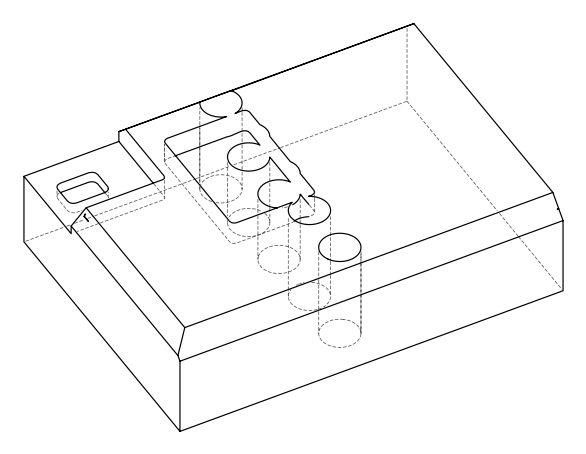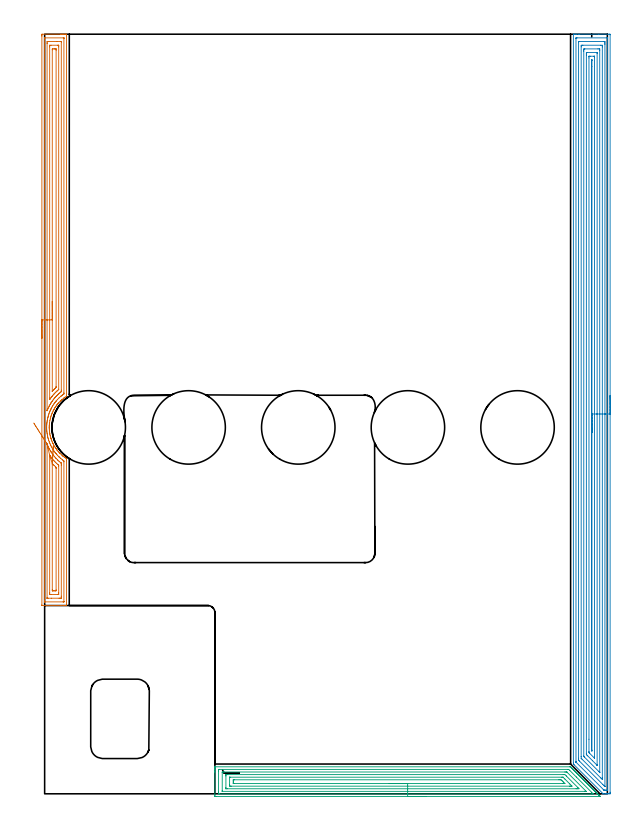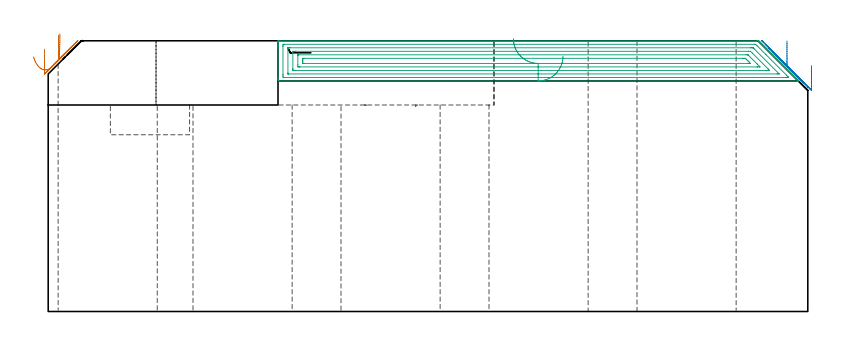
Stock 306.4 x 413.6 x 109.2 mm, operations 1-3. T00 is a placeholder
(PLAN: 11 operations, 4 tool changes, 200.9 min)
(1 AREA_MILL | FG_CHAMFER_SURFACE | UGT0205_001 | 12.37 min | 28550 mm3)
(2 AREA_MILL_1 | FG_CHAMFER_SURFACE_1 | UGT0205_001 | 26.24 min | 82707 mm3)
(3 AREA_MILL_2 | FG_CHAMFER_SURFACE_2 | UGT0205_001 | 10.01 min | 27093 mm3)
(4 MILL_CORNER_NOTCH_RECTANGULAR | CORNER_NOTCH_RECTANGULAR | NXT0201_008 | Follow Part, ap 1.5, ae 75% | 93.04 min | 244426 mm3)
(5 MILL_RECTANGULAR_POCKET | POCKET_RECTANGULAR_STRAIGHT | UGT0201_108 | Follow Part, ap 3.175, ae 75% | 1.45 min | 16115 mm3)
(6 MILL_RECTANGULAR_POCKET_1 | POCKET_RECTANGULAR_STRAIGHT_1 | NXT0201_009 | Follow Part, ap 2, ae 75% | 55.5 min | 321117 mm3)
(7 INDEXABLE_INSERT_DRILL_THROUGH_HOLE_FROM_SOLID | STEP1HOLE | NXT0302_035 | 0.46 min | 136206 mm3)
(8 INDEXABLE_INSERT_DRILL_THROUGH_HOLE_FROM_SOLID_1 | STEP1HOLE_1 | NXT0302_035 | 0.46 min | 105462 mm3)
(9 INDEXABLE_INSERT_DRILL_THROUGH_HOLE_FROM_SOLID_2 | STEP1HOLE_2 | NXT0302_035 | 0.46 min | 105479 mm3)
(10 INDEXABLE_INSERT_DRILL_THROUGH_HOLE_FROM_SOLID_3 | STEP1HOLE_3 | NXT0302_035 | 0.46 min | 136546 mm3)
(11 INDEXABLE_INSERT_DRILL_THROUGH_HOLE_FROM_SOLID_4 | STEP1HOLE_4 | NXT0302_035 | 0.46 min | 137135 mm3)
(TOOL UGT0205_001 | Chamfer Mill 20 x 3 x 45 deg. | D20 FL50 Z2)
(TOOL NXT0201_008 | ENDMILL 6mm [2P460-0600-NA 1630] | D6 FL26 Z6)
(TOOL UGT0201_108 | End Mill 12.7 mm | D12.7 FL12 Z2)
(TOOL NXT0201_009 | ENDMILL 8mm [2P460-0800-NA 1630] | D8 FL26 Z6)
(TOOL NXT0302_035 | Index. Insert Drill 40mm [880-D4000L40-05] | D40 PA176 FL200 Z2)
(OP 1 AREA_MILL)
G17 G21 G94 G90
T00 M6
G54
G17 G0 G90 X-1.5 Y248.05 S1061 M3
G43 Z119.2 H0
Z105.8
G94 G1 Y248.088 Z104.928 F250.
Y248.202 Z104.064
Y248.391 Z103.212
Y248.653 Z102.38
Y248.987 Z101.574
Y249.39 Z100.8
Y249.858 Z100.064
Y250.39 Z99.372
Y250.979 Z98.729
Y251.622 Z98.14
Y252.314 Z97.609
Y253.05 Z97.14
Y253.824 Z96.737
Y254.63 Z96.403
Y255.462 Z96.141
Y256.314 Z95.952
Y257.178 Z95.838
Y258.05 Z95.8
Y412.602
X-1.499 Y412.987 Z95.801
X-1.495 Y413.49 Z95.803
X-1.492 Y413.591 Z95.806
X-0.996 Y413.6 Z96.301
X8.741 Z106.035
X9.295 Z106.592
X9.626 Z106.922
X10.181 Z107.477
X10.511 Z107.806
X11.172 Z108.472
X11.524 Z108.824
X11.878 Y413.593 Z109.169
X11.897 Y413.59 Z109.188
X11.9 Y413.433 Z109.2
Y216.523
X11.902 Y216.472 Z109.197
X11.878 Y216.445 Z109.176
X11.102 Y215.927 Z108.402
X10.716 Y215.657 Z108.015
X10.682 Y215.632 Z107.982
X10.511 Y215.5 Z107.807
X10.222 Y215.281 Z107.521
X9.583 Y214.765 Z106.882
X9.341 Y214.556 Z106.641
X9.309 Y214.526 Z106.609
X8.893 Y214.144 Z106.192
X8.741 Y214.003 Z106.037
X8.598 Y213.873 Z105.895
X8.463 Y213.739 Z105.759
X7.732 Y212.98 Z105.028
X7.561 Y212.79 Z104.86
X7.265 Y212.442 Z104.563
X7.077 Y212.222 Z104.377
X6.963 Y212.088 Z104.263
X6.82 Y211.908 Z104.12
X6.7 Y211.758 Z103.999
X6.619 Y211.649 Z103.919
X6.482 Y211.465 Z103.781
X6.38 Y211.326 Z103.676
X6.284 Y211.195 Z103.579
X6.085 Y210.911 Z103.384
X5.822 Y210.529 Z103.117
X5.673 Y210.303 Z102.972
X5.656 Y210.274 Z102.955
X5.136 Y209.41 Z102.432
X5.12 Y209.381 Z102.415
X4.94 Y209.067 Z102.238
X4.75 Y208.7 Z102.049
X4.657 Y208.518 Z101.954
X4.643 Y208.488 Z101.94
X4.315 Y207.8 Z101.614
X4.233 Y207.625 Z101.529
X4.22 Y207.595 Z101.515
X4.136 Y207.405 Z101.433
X4.059 Y207.233 Z101.358
X3.862 Y206.733 Z101.16
X3.693 Y206.256 Z100.988
X3.543 Y205.84 Z100.842
X3.394 Y205.363 Z100.69
X3.254 Y204.916 Z100.551
X3.179 Y204.656 Z100.478
X3.135 Y204.473 Z100.434
X3.036 Y204.055 Z100.332
X2.848 Y203.163 Z100.148
X2.704 Y202.27 Z100.002
X2.597 Y201.378 Z99.894
X2.544 Y200.656 Z99.84
X2.533 Y200.486 Z99.826
X2.532 Y200.451 Z99.824
X2.514 Y200.039 Z99.806
X2.51 Y199.771 Z99.8
X2.506 Y199.593 Z99.798
X2.509 Y199.318 Z99.8
X2.511 Y199.147 Z99.802
X2.526 Y198.7 Z99.816
X2.569 Y198.017 Z99.865
X2.584 Y197.808 Z99.877
X2.679 Y196.916 Z99.973
X2.817 Y196.023 Z100.113
X2.825 Y195.986 Z100.12
X2.84 Y195.902 Z100.138
X2.989 Y195.131 Z100.287
X3.081 Y194.737 Z100.378
X3.18 Y194.344 Z100.477
X3.209 Y194.238 Z100.507
X3.221 Y194.2 Z100.519
X3.305 Y193.928 Z100.6
X3.358 Y193.753 Z100.652
X3.415 Y193.561 Z100.714
X3.43 Y193.511 Z100.729
X3.481 Y193.346 Z100.778
X3.651 Y192.851 Z100.95
X3.79 Y192.453 Z101.086
X3.92 Y192.108 Z101.218
X4.147 Y191.561 Z101.446
X4.375 Y191.074 Z101.67
X4.512 Y190.776 Z101.811
X4.562 Y190.668 Z101.861
X4.748 Y190.298 Z102.046
X4.81 Y190.181 Z102.106
X4.94 Y189.931 Z102.239
X5.026 Y189.776 Z102.326
X5.558 Y188.883 Z102.856
X5.82 Y188.472 Z103.119
X5.842 Y188.439 Z103.142
X6.085 Y188.086 Z103.381
X6.149 Y187.991 Z103.447
X6.179 Y187.949 Z103.478
X6.421 Y187.613 Z103.721
X6.7 Y187.24 Z104.
X6.814 Y187.098 Z104.11
X6.849 Y187.056 Z104.145
X7.217 Y186.609 Z104.516
X7.561 Y186.206 Z104.859
X7.856 Y185.894 Z105.155
X8.025 Y185.716 Z105.321
X8.151 Y185.584 Z105.446
X8.405 Y185.313 Z105.704
X8.439 Y185.28 Z105.739
X8.461 Y185.259 Z105.761
X9.342 Y184.441 Z106.641
X9.626 Y184.203 Z106.922
X9.772 Y184.079 Z107.071
X9.79 Y184.064 Z107.089
X9.961 Y183.926 Z107.261
X10.069 Y183.84 Z107.365
X10.141 Y183.782 Z107.439
X10.222 Y183.716 Z107.521
X10.467 Y183.528 Z107.766
X10.784 Y183.296 Z108.081
X11.101 Y183.073 Z108.399
X11.374 Y182.889 Z108.674
X11.75 Y182.636 Z109.05
X11.82 Y182.591 Z109.12
X11.84 Y182.576 Z109.14
X11.893 Y182.534 Z109.193
X11.9 Y181.698 Z109.2
Y102.667
X11.897 Y102.51 Z109.188
X11.878 Y102.508 Z109.169
X11.524 Y102.5 Z108.823
X11.172 Z108.472
X10.511 Z107.806
X9.296 Z106.592
X8.741 Z106.035
X-1.274 Y102.501 Z96.023
X-1.492 Y102.51 Z95.806
X-1.499 Y102.727 Z95.799
Y102.757
X-1.5 Y258.05 Z95.8
X-0.086 Z97.214
X-0.085 Y411.418 Z97.215
X-0.084 Y411.526 Z97.216
X-0.082 Y411.579 Z97.218
X-0.08 Y411.586 Z97.22
X-0.069 Y411.59 Z97.231
X-0.017 Y411.594 Z97.283
X0.379 Y411.599 Z97.679
X10.116 Z107.416
X10.358 Y411.595 Z107.658
X10.467 Y411.59 Z107.767
X10.479 Y411.586 Z107.779
X10.481 Y411.569 Z107.781
X10.484 Y411.521 Z107.784
X10.485 Y411.423 Z107.785
X10.486 Y411.226 Z107.786
Y218.311
X10.481 Y217.878 Z107.781
X10.479 Y217.771 Z107.779
X10.471 Y217.728 Z107.771
X10.437 Y217.702 Z107.737
X10.318 Y217.613 Z107.618
X10.049 Y217.418 Z107.349
X9.808 Y217.235 Z107.108
X9.626 Y217.094 Z106.926
X9.31 Y216.844 Z106.61
X8.912 Y216.525 Z106.212
X8.819 Y216.446 Z106.119
X8.741 Y216.378 Z106.041
X7.875 Y215.594 Z105.175
X7.003 Y214.706 Z104.303
X6.586 Y214.234 Z103.886
X6.247 Y213.846 Z103.547
X6.173 Y213.758 Z103.473
X6.085 Y213.651 Z103.385
X5.779 Y213.263 Z103.079
X5.54 Y212.953 Z102.84
X5.395 Y212.757 Z102.695
X5.2 Y212.487 Z102.5
X5.025 Y212.236 Z102.325
X4.905 Y212.06 Z102.205
X4.67 Y211.701 Z101.97
X4.335 Y211.167 Z101.635
X4.315 Y211.133 Z101.615
X4. Y210.592 Z101.3
X3.82 Y210.274 Z101.12
X3.685 Y210.017 Z100.985
X3.43 Y209.521 Z100.73
X3.384 Y209.427 Z100.684
X3.362 Y209.381 Z100.662
X3.102 Y208.819 Z100.402
X2.953 Y208.488 Z100.253
X2.829 Y208.201 Z100.129
X2.574 Y207.565 Z99.874
X2.544 Y207.482 Z99.844
X2.342 Y206.906 Z99.642
X2.273 Y206.702 Z99.573
X2.122 Y206.235 Z99.422
X1.987 Y205.809 Z99.287
X1.944 Y205.665 Z99.244
X1.913 Y205.553 Z99.213
X1.748 Y204.916 Z99.048
X1.738 Y204.876 Z99.038
X1.731 Y204.844 Z99.031
X1.659 Y204.53 Z98.959
X1.573 Y204.111 Z98.873
X1.556 Y204.023 Z98.856
X1.435 Y203.357 Z98.735
X1.397 Y203.13 Z98.697
X1.313 Y202.586 Z98.613
X1.27 Y202.237 Z98.57
X1.218 Y201.789 Z98.518
X1.179 Y201.344 Z98.479
X1.15 Y200.965 Z98.45
X1.118 Y200.451 Z98.418
X1.104 Y200.118 Z98.404
X1.095 Y199.558 Z98.395
X1.098 Y199.231 Z98.398
X1.114 Y198.665 Z98.414
X1.133 Y198.303 Z98.433
X1.17 Y197.772 Z98.47
X1.208 Y197.334 Z98.508
X1.257 Y196.879 Z98.557
X1.328 Y196.321 Z98.628
X1.38 Y195.986 Z98.68
X1.501 Y195.252 Z98.801
X1.531 Y195.093 Z98.831
X1.659 Y194.448 Z98.959
X1.733 Y194.125 Z99.033
X1.856 Y193.661 Z99.156
X1.958 Y193.307 Z99.258
X2.086 Y192.877 Z99.386
X2.235 Y192.414 Z99.535
X2.532 Y191.533 Z99.832
X2.537 Y191.521 Z99.837
X2.544 Y191.501 Z99.844
X2.902 Y190.628 Z100.202
X3.193 Y189.974 Z100.493
X3.306 Y189.735 Z100.606
X3.43 Y189.479 Z100.73
X3.758 Y188.842 Z101.058
X4.191 Y188.074 Z101.491
X4.265 Y187.949 Z101.565
X4.315 Y187.868 Z101.615
X4.83 Y187.056 Z102.13
X5.2 Y186.518 Z102.5
X5.455 Y186.163 Z102.755
X5.726 Y185.803 Z103.026
X6.085 Y185.346 Z103.385
X6.109 Y185.317 Z103.409
X6.148 Y185.27 Z103.448
X6.497 Y184.855 Z103.797
X6.93 Y184.377 Z104.23
X6.97 Y184.334 Z104.27
X7.799 Y183.484 Z105.099
X7.856 Y183.43 Z105.156
X8.556 Y182.778 Z105.856
X8.741 Y182.619 Z106.041
X8.774 Y182.591 Z106.074
X9.626 Y181.909 Z106.926
X9.894 Y181.698 Z107.194
X10.479 Y181.258 Z107.779
X10.485 Y180.831 Z107.785
X10.486 Y180.805 Z107.786
X10.485 Y104.682 Z107.785
X10.484 Y104.574 Z107.784
X10.481 Y104.521 Z107.781
X10.48 Y104.514 Z107.78
X10.469 Y104.51 Z107.769
X10.417 Y104.506 Z107.717
X10.021 Y104.501 Z107.321
X0.284 Z97.584
X0.042 Y104.505 Z97.342
X-0.067 Y104.51 Z97.233
X-0.079 Y104.514 Z97.221
X-0.081 Y104.531 Z97.219
X-0.084 Y104.579 Z97.216
X-0.085 Y104.677 Z97.215
X-0.086 Y104.874 Z97.214
Y258.05
X1.328 Z98.628
X1.329 Y408.522 Z98.629
X1.33 Y408.854 Z98.63
X1.334 Y409.415 Z98.634
X1.335 Y409.572 Z98.635
X1.485 Y409.591 Z98.785
X1.659 Y409.595 Z98.959
X2.361 Y409.6 Z99.661
X2.544 Z99.844
X6.787 Z104.087
X8.557 Z105.857
X8.741 Y409.598 Z106.041
X8.924 Y409.595 Z106.224
X9.046 Y409.59 Z106.346
X9.065 Y409.582 Z106.365
X9.067 Y409.565 Z106.367
X9.069 Y409.526 Z106.369
X9.071 Y409.415 Z106.371
Y219.764
X9.069 Y219.204 Z106.369
X9.067 Y219.038 Z106.367
X9.065 Y218.96 Z106.365
X9.021 Y218.921 Z106.321
X8.741 Y218.691 Z106.041
X8.273 Y218.311 Z105.573
X8.047 Y218.118 Z105.347
X7.856 Y217.951 Z105.156
X7.576 Y217.7 Z104.876
X7.266 Y217.418 Z104.566
X7.113 Y217.274 Z104.413
X6.97 Y217.135 Z104.27
X6.667 Y216.831 Z103.967
X6.366 Y216.525 Z103.666
X6.229 Y216.38 Z103.529
X6.085 Y216.226 Z103.385
X5.805 Y215.914 Z103.105
X5.556 Y215.632 Z102.856
X5.391 Y215.439 Z102.691
X5.2 Y215.211 Z102.5
X4.989 Y214.952 Z102.289
X4.82 Y214.739 Z102.12
X4.602 Y214.45 Z101.902
X4.315 Y214.063 Z101.615
X4.224 Y213.937 Z101.524
X4.16 Y213.846 Z101.46
X3.864 Y213.408 Z101.164
X3.56 Y212.953 Z100.86
X3.509 Y212.873 Z100.809
X3.43 Y212.743 Z100.73
X3.174 Y212.318 Z100.474
X3.021 Y212.06 Z100.321
X2.847 Y211.755 Z100.147
X2.544 Y211.211 Z99.844
X2.529 Y211.182 Z99.829
X2.522 Y211.167 Z99.822
X2.236 Y210.585 Z99.536
X2.086 Y210.274 Z99.386
X1.949 Y209.982 Z99.249
X1.659 Y209.347 Z98.959
X1.414 Y208.736 Z98.714
X1.392 Y208.684 Z98.692
X1.339 Y208.563 Z98.639
X1.332 Y208.698 Z98.632
X1.33 Y208.758 Z98.63
X1.329 Y208.821 Z98.629
Y209.381
X1.328 Y258.05 Z98.628
X2.743 Z100.043
Y406.736
X2.745 Y407.427 Z100.045
X2.747 Y407.527 Z100.047
X2.749 Y407.58 Z100.049
X2.788 Y407.59 Z100.088
X3.458 Y407.6 Z100.758
X6.999 Z104.299
X7.406 Y407.595 Z104.706
X7.609 Y407.59 Z104.909
X7.651 Y407.587 Z104.951
X7.653 Y407.552 Z104.953
X7.655 Y407.493 Z104.955
X7.657 Y406.936 Z104.957
Y406.736
Y220.298
X7.655 Y220.197 Z104.955
X7.653 Y220.148 Z104.953
X7.651 Y220.128 Z104.951
X7.623 Y220.097 Z104.923
X7.273 Y219.792 Z104.573
X6.97 Y219.526 Z104.27
X6.801 Y219.375 Z104.101
X6.614 Y219.204 Z103.914
X6.341 Y218.946 Z103.641
X6.085 Y218.7 Z103.385
X5.891 Y218.507 Z103.191
X5.698 Y218.311 Z102.998
X5.454 Y218.055 Z102.754
X5.2 Y217.786 Z102.5
X5.025 Y217.594 Z102.325
X4.868 Y217.418 Z102.168
X4.611 Y217.12 Z101.911
X4.315 Y216.773 Z101.615
X4.203 Y216.638 Z101.503
X4.112 Y216.525 Z101.412
X3.813 Y216.139 Z101.113
X3.428 Y215.634 Z100.728
X3.06 Y215.112 Z100.36
X2.795 Y214.739 Z100.095
X2.785 Y214.73 Z100.085
X2.75 Y214.739 Z100.05
X2.748 Y214.852 Z100.048
X2.744 Y215.431 Z100.044
X2.743 Y258.05 Z100.043
X4.157 Z101.457
X4.158 Y405.108 Z101.458
X4.159 Y405.268 Z101.459
X4.164 Y405.578 Z101.464
X4.315 Y405.59 Z101.615
X4.559 Y405.597 Z101.859
X5.2 Y405.6 Z102.5
X5.441 Z102.741
X6.085 Y405.596 Z103.385
X6.177 Y405.594 Z103.477
X6.227 Y405.591 Z103.527
X6.236 Y405.427 Z103.536
X6.241 Y405.109 Z103.541
X6.242 Y404.95 Z103.542
Y221.725
X6.241 Y221.565 Z103.541
X6.236 Y221.251 Z103.536
X6.085 Y221.106 Z103.385
X6.026 Y221.05 Z103.326
X5.961 Y220.99 Z103.261
X5.568 Y220.619 Z102.868
X5.2 Y220.266 Z102.5
X5.115 Y220.183 Z102.415
X5.03 Y220.097 Z102.33
X4.678 Y219.73 Z101.978
X4.315 Y219.349 Z101.615
X4.179 Y219.204 Z101.479
X4.169 Y219.2 Z101.469
X4.163 Y219.199 Z101.463
X4.16 Y219.204 Z101.46
X4.159 Y219.219 Z101.459
X4.157 Y219.363 Z101.457
Y258.05
Y258.922 Z101.495
Y259.786 Z101.609
Y260.638 Z101.798
Y261.47 Z102.06
Y262.276 Z102.394
Y263.05 Z102.797
Y263.786 Z103.265
Y264.478 Z103.796
Y265.121 Z104.386
Y265.71 Z105.029
Y266.242 Z105.721
Y266.71 Z106.457
Y267.113 Z107.231
Y267.447 Z108.037
Y267.709 Z108.869
Y267.898 Z109.72
Y268.012 Z110.585
Y268.05 Z111.457
G0 Z119.2
X-5.916 Y201.87
Z102.728
G1 X-5.678 Y201.494 Z101.978
X-5.405 Y201.064 Z101.269
X-5.101 Y200.584 Z100.607
X-4.766 Y200.057 Z99.998
X-4.405 Y199.487 Z99.445
X-4.019 Y198.879 Z98.953
X-3.612 Y198.237 Z98.526
X-3.186 Y197.565 Z98.166
X-2.745 Y196.87 Z97.878
X-2.292 Y196.156 Z97.662
X-1.831 Y195.429 Z97.52
X-1.365 Y194.695 Z97.455
X-0.898 Y193.958 Z97.465
X-0.433 Y193.225 Z97.551
X0.026 Y192.501 Z97.713
X0.476 Y191.792 Z97.948
X0.913 Y191.103 Z98.256
X1.334 Y190.439 Z98.634
X1.34 Y190.43 Z98.64
X1.382 Y190.334 Z98.682
X1.456 Y190.157 Z98.756
X1.499 Y190.051 Z98.799
X1.604 Y189.791 Z98.904
X1.627 Y189.735 Z98.927
X1.659 Y189.657 Z98.959
X2.034 Y188.842 Z99.334
X2.375 Y188.12 Z99.675
X2.463 Y187.949 Z99.763
X2.544 Y187.795 Z99.844
X2.962 Y187.056 Z100.262
X3.43 Y186.265 Z100.73
X3.492 Y186.163 Z100.792
X3.598 Y185.993 Z100.898
X4.086 Y185.27 Z101.386
X4.315 Y184.945 Z101.615
X4.734 Y184.377 Z102.034
X5.2 Y183.797 Z102.5
X5.462 Y183.484 Z102.762
X6.085 Y182.783 Z103.385
X6.264 Y182.591 Z103.564
X6.97 Y181.872 Z104.27
X7.147 Y181.698 Z104.447
X7.856 Y181.047 Z105.156
X7.984 Y180.934 Z105.284
X8.136 Y180.805 Z105.436
X8.741 Y180.312 Z106.041
X8.96 Y180.133 Z106.26
X9.023 Y180.079 Z106.323
X9.054 Y180.051 Z106.354
X9.065 Y180.021 Z106.365
X9.067 Y179.912 Z106.367
X9.07 Y179.58 Z106.37
X9.071 Y179.019 Z106.371
X9.072 Y178.685 Z106.372
X9.071 Y107.578 Z106.371
X9.07 Y107.246 Z106.37
X9.066 Y106.685 Z106.366
X9.065 Y106.528 Z106.365
X8.915 Y106.509 Z106.215
X8.741 Y106.505 Z106.041
X8.039 Y106.5 Z105.339
X7.856 Z105.156
X3.613 Z100.913
X1.843 Z99.143
X1.659 Y106.502 Z98.959
X1.476 Y106.505 Z98.776
X1.354 Y106.51 Z98.654
X1.335 Y106.518 Z98.635
X1.333 Y106.535 Z98.633
X1.331 Y106.574 Z98.631
X1.329 Y106.685 Z98.629
Y190.068
X1.331 Y190.315 Z98.631
X1.334 Y190.439 Z98.634
X2.745 Y184.341 Z100.045
X2.758 Y184.325 Z100.058
X2.826 Y184.228 Z100.126
X2.939 Y184.061 Z100.239
X3.115 Y183.801 Z100.415
X3.342 Y183.484 Z100.642
X3.43 Y183.364 Z100.73
X3.76 Y182.927 Z101.06
X4.024 Y182.591 Z101.324
X4.315 Y182.236 Z101.615
X4.777 Y181.698 Z102.077
X5.2 Y181.223 Z102.5
X5.598 Y180.805 Z102.898
X6.085 Y180.309 Z103.385
X6.498 Y179.912 Z103.798
X6.97 Y179.479 Z104.27
X7.494 Y179.019 Z104.794
X7.586 Y178.937 Z104.886
X7.644 Y178.884 Z104.944
X7.65 Y178.844 Z104.95
X7.653 Y178.672 Z104.953
X7.657 Y178.327 Z104.957
Y109.364
X7.655 Y108.673 Z104.955
X7.653 Y108.573 Z104.953
X7.651 Y108.52 Z104.951
X7.612 Y108.51 Z104.912
X6.942 Y108.5 Z104.242
X3.401 Z100.701
X2.994 Y108.505 Z100.294
X2.791 Y108.51 Z100.091
X2.749 Y108.513 Z100.049
X2.747 Y108.548 Z100.047
X2.745 Y108.607 Z100.045
X2.743 Y109.164 Z100.043
Y109.364
Y184.253
X2.745 Y184.341 Z100.045
X4.172 Y179.8 Z101.472
X4.928 Y179.019 Z102.228
X5.2 Y178.747 Z102.5
X5.842 Y178.126 Z103.142
X6.21 Y177.779 Z103.51
X6.229 Y177.758 Z103.529
X6.236 Y177.748 Z103.536
X6.238 Y177.71 Z103.538
X6.242 Y177.392 Z103.542
X6.243 Y177.233 Z103.543
X6.242 Y110.992 Z103.542
X6.241 Y110.832 Z103.541
X6.236 Y110.523 Z103.536
X6.085 Y110.51 Z103.385
X5.841 Y110.503 Z103.141
X5.2 Y110.501 Z102.5
X4.959 Y110.5 Z102.259
X4.315 Y110.504 Z101.615
X4.223 Y110.506 Z101.523
X4.173 Y110.509 Z101.473
X4.164 Y110.673 Z101.464
X4.159 Y110.991 Z101.459
X4.158 Y111.15 Z101.458
X4.157 Y179.178 Z101.457
X4.159 Y179.337 Z101.459
X4.164 Y179.656 Z101.464
X4.172 Y179.8 Z101.472
X4.222 Y180.667 Z101.56
X4.271 Y181.522 Z101.723
X4.319 Y182.36 Z101.961
X4.366 Y183.175 Z102.27
X4.411 Y183.959 Z102.649
X4.454 Y184.707 Z103.096
X4.494 Y185.414 Z103.606
X4.532 Y186.073 Z104.176
X4.567 Y186.681 Z104.801
X4.599 Y187.232 Z105.477
X4.627 Y187.721 Z106.198
X4.651 Y188.147 Z106.959
X4.672 Y188.504 Z107.755
X4.688 Y188.791 Z108.579
X4.7 Y189.005 Z109.424
X4.708 Y189.144 Z110.286
X4.712 Y189.208 Z111.156
X4.711 Y189.196 Z112.028
G0 Z119.2
M5
M2
(OP 2 AREA_MILL_1)
G17 G21 G94 G90
T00 M6
G54
G17 G0 G90 X307.9 Y216.8 S1061 M3
G43 Z119.2 H0
Z99.2
G94 G1 Y216.762 Z98.328 F250.
Y216.648 Z97.463
Y216.459 Z96.612
Y216.197 Z95.78
Y215.863 Z94.974
Y215.46 Z94.2
Y214.991 Z93.464
Y214.46 Z92.772
Y213.871 Z92.129
Y213.228 Z91.54
Y212.536 Z91.008
Y211.8 Z90.54
Y211.026 Z90.137
Y210.22 Z89.803
Y209.388 Z89.541
Y208.536 Z89.352
Y207.672 Z89.238
Y206.8 Z89.2
Y0.882
X307.898 Y0.608 Z89.202
X307.891 Y0.007 Z89.205
X307.885 Y0.004 Z89.21
X307.281 Y0. Z89.813
X306.71 Z90.386
X306.388 Z90.709
X305.817 Z91.279
X305.494 Z91.601
X304.476 Z92.623
X304.154 Y0.007 Z92.945
X304.103 Y0.009 Z92.997
X303.96 Y0.141 Z93.14
X303.939 Y0.161 Z93.161
X288.318 Y15.782 Z108.782
X287.94 Y16.163 Z109.159
X287.907 Y16.2 Z109.193
X287.9 Y16.675 Z109.2
Y413.439
X287.902 Y413.59 Z109.188
X287.959 Y413.593 Z109.132
X288.348 Y413.6 Z108.752
X288.766 Z108.333
X289.412 Z107.683
X290.629 Z106.468
X291.199 Z105.895
X301.778 Z95.319
X307.281 Z89.816
X307.569 Y413.598 Z89.529
X307.892 Y413.59 Z89.206
X307.899 Y413.267 Z89.199
X307.9 Y206.8 Z89.2
X306.486 Z90.614
X306.485 Y2.295 Z90.615
X306.484 Y2.196 Z90.616
X306.479 Y2.01 Z90.621
X306.388 Y2.007 Z90.712
X305.886 Y2.001 Z91.214
X305.494 Y2. Z91.606
X304.992 Y2.002 Z92.108
X304.601 Y2.01 Z92.499
X304.547 Y2.014 Z92.553
X304.492 Y2.065 Z92.608
X304.38 Y2.173 Z92.72
X304.157 Y2.393 Z92.943
X289.412 Y17.137 Z107.688
X289.359 Y17.192 Z107.741
X289.334 Y17.222 Z107.766
X289.325 Y17.236 Z107.775
X289.321 Y17.274 Z107.779
X289.316 Y17.469 Z107.784
X289.314 Y17.567 Z107.786
Y17.665
X289.315 Y411.305 Z107.785
X289.316 Y411.403 Z107.784
X289.321 Y411.59 Z107.779
X289.412 Y411.593 Z107.688
X289.914 Y411.599 Z107.186
X305.995 Y411.6 Z91.105
X306.388 Y411.597 Z90.712
X306.443 Y411.594 Z90.657
X306.472 Y411.591 Z90.628
X306.479 Y411.501 Z90.621
X306.484 Y411.305 Z90.616
X306.485 Y411.207 Z90.615
X306.486 Y206.8 Z90.614
X305.072 Z92.028
X305.071 Y4.178 Z92.029
X305.07 Y4.076 Z92.03
X305.067 Y4.026 Z92.033
X305.065 Y4.01 Z92.035
X305.056 Z92.044
X304.986 Y4.026 Z92.114
X304.825 Y4.178 Z92.275
X304.601 Y4.4 Z92.499
X303.928 Y5.071 Z93.172
X291.199 Y17.8 Z105.901
X290.87 Y18.131 Z106.23
X290.788 Y18.216 Z106.312
X290.75 Y18.26 Z106.35
X290.735 Y18.28 Z106.365
X290.734 Y18.304 Z106.366
X290.731 Y18.46 Z106.369
X290.729 Y18.93 Z106.371
X290.728 Y19.352 Z106.372
X290.729 Y408.999 Z106.371
X290.731 Y409.422 Z106.369
X290.733 Y409.539 Z106.367
X290.735 Y409.588 Z106.365
X290.843 Y409.593 Z106.257
X291.022 Y409.599 Z106.078
X304.423 Z92.677
X304.601 Y409.596 Z92.499
X304.779 Y409.59 Z92.321
X305.065 Y409.569 Z92.035
X305.067 Y409.422 Z92.033
X305.07 Y408.953 Z92.03
X305.071 Y408.529 Z92.029
X305.072 Y408.059 Z92.028
Y206.8
X303.657 Z93.443
Y8.641
X303.65 Y7.805 Z93.45
X302.814 Y8.635 Z94.286
X292.541 Y18.908 Z104.559
X292.319 Y19.131 Z104.781
X292.21 Y19.245 Z104.89
X292.158 Y19.303 Z104.942
X292.15 Y19.352 Z104.95
X292.143 Y20.195 Z104.957
Y20.245
Y406.744
X292.15 Y407.58 Z104.95
X292.986 Y407.599 Z104.114
X293.023 Y407.6 Z104.077
X302.851 Z94.249
X303.65 Y407.578 Z93.45
X303.657 Y406.794 Z93.443
Y406.744
Y206.8
X302.243 Z94.857
Y11.782
X302.241 Y11.696 Z94.859
X302.24 Y11.67 Z94.86
X302.239 Z94.861
X302.224 Y11.681 Z94.876
X302.156 Y11.745 Z94.944
X301.92 Y11.978 Z95.18
X301.687 Y12.211 Z95.413
X293.88 Y20.019 Z103.22
X293.656 Y20.245 Z103.444
X293.582 Y20.327 Z103.518
X293.563 Y20.351 Z103.537
X293.561 Y20.367 Z103.539
X293.559 Y20.406 Z103.541
X293.557 Y20.567 Z103.543
Y404.389
X293.558 Y404.959 Z103.542
X293.561 Y405.277 Z103.539
X293.566 Y405.59 Z103.534
X293.88 Y405.596 Z103.22
X294.132 Y405.599 Z102.968
X301.279 Y405.6 Z95.821
X301.92 Y405.598 Z95.18
X302.176 Y405.596 Z94.924
X302.225 Y405.59 Z94.875
X302.236 Y405.576 Z94.864
X302.238 Y405.534 Z94.862
X302.242 Y404.959 Z94.858
X302.243 Y404.637 Z94.857
Y206.8
X300.829 Z96.271
X300.828 Y15.981 Z96.272
X300.826 Y15.782 Z96.274
X300.822 Y15.604 Z96.278
X300.819 Y15.54 Z96.281
X300.777 Y15.58 Z96.323
X300.568 Y15.782 Z96.532
X298.347 Y18.001 Z98.753
X295.666 Y20.681 Z101.434
X295.21 Y21.138 Z101.89
X295.059 Y21.292 Z102.041
X295.005 Y21.35 Z102.095
X294.978 Y21.382 Z102.122
X294.976 Y21.399 Z102.124
X294.974 Y21.485 Z102.126
X294.971 Y21.832 Z102.129
Y22.03
Y402.281
X294.972 Y402.975 Z102.128
X294.974 Y403.174 Z102.126
X294.978 Y403.52 Z102.122
X294.989 Y403.59 Z102.111
X295.098 Y403.595 Z102.002
X295.241 Y403.599 Z101.859
X300.601 Z96.499
X300.776 Y403.595 Z96.324
X300.813 Y403.591 Z96.287
X300.822 Y403.588 Z96.278
X300.825 Y403.574 Z96.275
X300.827 Y403.535 Z96.273
X300.829 Y403.372 Z96.271
Y403.174
Y206.8
X299.415 Z97.685
Y19.896
X299.413 Y19.547 Z97.687
X299.411 Y19.448 Z97.689
X299.408 Y19.401 Z97.692
X299.401 Y19.405 Z97.699
X299.34 Y19.461 Z97.76
X299.24 Y19.558 Z97.86
X296.768 Y22.03 Z100.332
X296.56 Y22.242 Z100.54
X296.395 Y22.414 Z100.705
X296.389 Y22.749 Z100.711
X296.386 Y22.923 Z100.714
X296.385 Y29.704 Z100.715
Y400.67
X296.387 Y401.388 Z100.713
X296.389 Y401.559 Z100.711
X296.392 Y401.581 Z100.708
X296.403 Y401.59 Z100.697
X296.454 Y401.595 Z100.646
X296.56 Y401.598 Z100.54
X297.242 Y401.6 Z99.858
X299.028 Z98.072
X299.24 Z97.86
X299.311 Y401.598 Z97.789
X299.367 Y401.595 Z97.733
X299.4 Y401.591 Z97.7
X299.408 Y401.561 Z97.692
X299.412 Y401.388 Z97.688
X299.414 Y401.215 Z97.686
X299.415 Y206.8 Z97.685
X298.001 Z99.099
X298. Y23.815 Z99.1
X297.998 Y23.615 Z99.102
X297.993 Y23.276 Z99.107
X297.893 Y23.366 Z99.207
X297.807 Y23.462 Z99.293
X297.802 Y23.815 Z99.298
X297.8 Y24.161 Z99.3
Y24.362
Y399.257
Y399.358
X297.806 Y399.558 Z99.294
X297.809 Y399.592 Z99.291
X297.818 Y399.595 Z99.282
X297.845 Y399.599 Z99.255
X297.9 Y399.6 Z99.2
X297.955 Y399.599 Z99.145
X297.982 Y399.595 Z99.118
X297.991 Y399.592 Z99.109
X297.994 Y399.558 Z99.106
X298. Y399.358 Z99.1
Y396.052
X298.001 Y206.8 Z99.099
Y205.928 Z99.138
Y205.063 Z99.251
Y204.212 Z99.44
Y203.38 Z99.703
Y202.574 Z100.036
Y201.8 Z100.439
Y201.064 Z100.908
Y200.372 Z101.439
Y199.729 Z102.028
Y199.14 Z102.672
Y198.608 Z103.364
Y198.14 Z104.099
Y197.737 Z104.873
Y197.403 Z105.679
Y197.141 Z106.511
Y196.952 Z107.363
Y196.838 Z108.228
Y196.8 Z109.099
G0 Z119.2
M5
M2
(OP 3 AREA_MILL_2)
G17 G21 G94 G90
T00 M6
G54
G17 G0 G90 X207.65 Y-1.5 S1061 M3
G43 Z119.2 H0
Z103.
G94 G1 X207.612 Z102.128 F250.
X207.498 Z101.264
X207.309 Z100.412
X207.047 Z99.58
X206.713 Z98.774
X206.31 Z98.
X205.842 Z97.264
X205.31 Z96.572
X204.721 Z95.929
X204.078 Z95.34
X203.386 Z94.808
X202.65 Z94.34
X201.876 Z93.937
X201.07 Z93.603
X200.238 Z93.341
X199.386 Z93.152
X198.522 Z93.038
X197.65 Z93.
X93.298
X92.753 Y-1.494 Z93.003
X92.708 Y-1.492 Z93.006
X92.704 Y-0.951 Z93.546
X92.7 Y-0.356 Z94.141
Y11.486 Z105.98
Y12.072 Z106.569
Y12.375 Z106.871
Y12.961 Z107.457
Y13.263 Z107.758
Y13.868 Z108.367
Y14.151 Z108.651
Y14.327 Z108.826
X92.707 Y14.666 Z109.157
X92.71 Y14.697 Z109.188
X92.852 Y14.7 Z109.2
X285.948
X286.395 Y14.699 Z109.186
X286.485 Y14.616 Z109.113
X286.505 Y14.596 Z109.094
X286.84 Y14.261 Z108.759
X286.95 Y14.151 Z108.647
X287.057 Y14.043 Z108.543
X287.137 Y13.963 Z108.462
X287.247 Y13.855 Z108.351
X287.352 Y13.748 Z108.248
X287.435 Y13.666 Z108.165
X287.543 Y13.559 Z108.055
X287.647 Y13.453 Z107.953
X287.732 Y13.368 Z107.868
X287.839 Y13.263 Z107.759
X287.942 Y13.158 Z107.658
X288.029 Y13.071 Z107.571
X288.135 Y12.967 Z107.463
X288.237 Y12.863 Z107.363
X288.326 Y12.774 Z107.273
X288.431 Y12.671 Z107.167
X288.532 Y12.568 Z107.068
X288.624 Y12.476 Z106.976
X288.727 Y12.375 Z106.871
X288.827 Y12.273 Z106.773
X288.921 Y12.179 Z106.679
X289.023 Y12.078 Z106.574
X289.122 Y11.978 Z106.478
X289.218 Y11.882 Z106.381
X289.32 Y11.782 Z106.278
X289.417 Y11.684 Z106.183
X289.516 Y11.585 Z106.084
X289.616 Y11.486 Z105.982
X289.712 Y11.389 Z105.888
X289.813 Y11.287 Z105.787
X289.912 Y11.19 Z105.686
X290.007 Y11.094 Z105.593
X290.11 Y10.99 Z105.489
X290.208 Y10.894 Z105.39
X290.302 Y10.799 Z105.298
X290.408 Y10.693 Z105.192
X290.504 Y10.598 Z105.094
X290.597 Y10.504 Z105.003
X290.705 Y10.395 Z104.895
X290.8 Y10.302 Z104.798
X290.892 Y10.209 Z104.708
X291.002 Y10.098 Z104.597
X291.096 Y10.006 Z104.502
X291.187 Y9.914 Z104.413
X291.299 Y9.801 Z104.3
X291.392 Y9.709 Z104.205
X291.482 Y9.619 Z104.118
X291.597 Y9.504 Z104.003
X291.689 Y9.413 Z103.909
X291.777 Y9.324 Z103.823
X291.894 Y9.206 Z103.706
X291.985 Y9.117 Z103.613
X292.072 Y9.029 Z103.528
X292.191 Y8.909 Z103.408
X292.281 Y8.821 Z103.317
X292.367 Y8.734 Z103.233
X292.489 Y8.612 Z103.111
X292.577 Y8.525 Z103.021
X292.662 Y8.439 Z102.938
X292.786 Y8.314 Z102.814
X292.873 Y8.229 Z102.725
X292.957 Y8.144 Z102.643
X293.083 Y8.017 Z102.516
X293.169 Y7.933 Z102.429
X293.252 Y7.849 Z102.348
X293.381 Y7.72 Z102.219
X293.465 Y7.636 Z102.133
X293.547 Y7.554 Z102.053
X293.678 Y7.422 Z101.922
X293.761 Y7.34 Z101.836
X293.842 Y7.259 Z101.758
X293.975 Y7.125 Z101.624
X294.058 Y7.044 Z101.54
X294.137 Y6.964 Z101.463
X294.272 Y6.828 Z101.327
X294.354 Y6.748 Z101.244
X294.432 Y6.669 Z101.168
X294.57 Y6.531 Z101.03
X294.65 Y6.452 Z100.948
X294.727 Y6.374 Z100.873
X294.867 Y6.233 Z100.732
X294.946 Y6.156 Z100.652
X295.022 Y6.079 Z100.578
X295.164 Y5.936 Z100.435
X295.242 Y5.86 Z100.356
X295.317 Y5.784 Z100.283
X295.462 Y5.639 Z100.138
X295.538 Y5.564 Z100.06
X295.612 Y5.489 Z99.988
X295.759 Y5.341 Z99.841
X295.834 Y5.267 Z99.764
X295.906 Y5.194 Z99.693
X296.056 Y5.044 Z99.543
X296.13 Y4.971 Z99.468
X296.201 Y4.899 Z99.398
X296.354 Y4.747 Z99.246
X296.427 Y4.675 Z99.171
X296.496 Y4.604 Z99.103
X296.651 Y4.45 Z98.949
X296.723 Y4.379 Z98.875
X296.791 Y4.309 Z98.808
X296.948 Y4.152 Z98.651
X297.019 Y4.083 Z98.579
X297.086 Y4.014 Z98.513
X297.245 Y3.855 Z98.354
X297.315 Y3.787 Z98.283
X297.381 Y3.719 Z98.218
X297.543 Y3.558 Z98.057
X297.611 Y3.491 Z97.987
X297.676 Y3.424 Z97.923
X297.84 Y3.26 Z97.759
X297.907 Y3.194 Z97.691
X297.971 Y3.129 Z97.628
X298.137 Y2.963 Z97.462
X298.203 Y2.898 Z97.395
X298.266 Y2.834 Z97.333
X298.435 Y2.666 Z97.165
X298.499 Y2.602 Z97.099
X298.561 Y2.539 Z97.038
X298.732 Y2.369 Z96.868
X298.795 Y2.306 Z96.803
X298.856 Y2.244 Z96.743
X299.029 Y2.071 Z96.57
X299.092 Y2.01 Z96.507
X299.151 Y1.949 Z96.448
X299.327 Y1.774 Z96.273
X299.388 Y1.714 Z96.21
X299.446 Y1.654 Z96.153
X299.624 Y1.477 Z95.976
X299.684 Y1.418 Z95.914
X299.741 Y1.359 Z95.858
X299.921 Y1.179 Z95.678
X299.98 Y1.122 Z95.618
X300.036 Y1.064 Z95.563
X300.218 Y0.882 Z95.381
X300.276 Y0.825 Z95.322
X300.331 Y0.769 Z95.268
X300.516 Y0.585 Z95.084
X300.572 Y0.529 Z95.026
X300.626 Y0.474 Z94.973
X300.813 Y0.287 Z94.786
X300.868 Y0.233 Z94.73
X300.921 Y0.179 Z94.678
X301.11 Y-0.01 Z94.489
X301.164 Y-0.063 Z94.434
X301.216 Y-0.116 Z94.383
X301.408 Y-0.307 Z94.192
X301.461 Y-0.359 Z94.138
X301.511 Y-0.411 Z94.088
X301.705 Y-0.604 Z93.895
X301.757 Y-0.655 Z93.842
X301.806 Y-0.706 Z93.793
X302.002 Y-0.902 Z93.597
X302.053 Y-0.951 Z93.546
X302.197 Y-1.097 Z93.403
X302.3 Y-1.199 Z93.3
X302.497 Y-1.396 Z93.102
X302.597 Y-1.496 Z93.001
Y-1.498 Z93.
Y-1.499 Z92.999
X302.369 Y-1.5 Z93.
X197.65
Y-0.086 Z94.414
X95.104 Y-0.085 Z94.415
X95.081 Y-0.084 Z94.416
X94.71 Y-0.063 Z94.437
X94.703 Y0.314 Z94.814
X94.701 Y0.825 Z95.325
X94.7 Y1.205 Z95.705
X94.701 Y12.375 Z106.875
X94.702 Y12.753 Z107.253
X94.71 Y13.263 Z107.763
X95.06 Y13.284 Z107.784
X95.081 Y13.285 Z107.785
X285.034
X285.056 Y13.284 Z107.784
X285.375 Y13.263 Z107.763
X285.948 Y12.7 Z107.2
X289.516 Y9.135 Z103.635
X297.825 Y0.825 Z95.325
X298.435 Y0.212 Z94.712
X298.701 Y-0.063 Z94.437
X298.456 Y-0.084 Z94.416
X298.435 Y-0.085 Z94.415
X297.566 Y-0.086 Z94.414
X197.65
Y1.328 Z95.828
X96.865 Y1.329 Z95.829
X96.736 Y1.33 Z95.83
X96.716 Y1.332 Z95.832
X96.711 Y1.334 Z95.834
X96.708 Y1.352 Z95.852
X96.703 Y1.44 Z95.94
X96.701 Y1.549 Z96.049
X96.7 Y1.714 Z96.214
X96.701 Y11.65 Z106.15
X96.707 Y11.815 Z106.315
X96.71 Y11.858 Z106.358
X96.724 Y11.865 Z106.365
X96.769 Y11.867 Z106.367
X96.865 Y11.869 Z106.369
X97.371 Y11.871 Z106.371
X97.757
X283.272
X283.779 Y11.87 Z106.37
X284.164 Y11.867 Z106.367
X284.292 Y11.864 Z106.364
X284.331 Y11.858 Z106.358
X284.366 Y11.827 Z106.327
X284.437 Y11.759 Z106.259
X284.714 Y11.486 Z105.986
X294.867 Y1.333 Z95.833
Y1.33 Z95.83
X294.362 Y1.329 Z95.829
X293.975
X197.65 Y1.328 Z95.828
Y2.743 Z97.243
X99.4
X98.764 Y2.745 Z97.245
X98.729 Y2.747 Z97.247
X98.714 Y2.749 Z97.249
X98.71 Y2.762 Z97.262
X98.705 Y2.858 Z97.358
X98.702 Y3.052 Z97.552
X98.7 Y3.44 Z97.94
Y9.709 Z104.209
X98.702 Y10.128 Z104.628
X98.706 Y10.338 Z104.838
X98.71 Y10.44 Z104.94
X98.719 Y10.451 Z104.951
X98.741 Y10.453 Z104.953
X98.792 Y10.455 Z104.955
X99.541 Y10.457 Z104.957
X99.682
X282.38
X282.523 Y10.456 Z104.956
X283.272 Y10.45 Z104.95
X284.038 Y9.709 Z104.209
X284.164 Y9.586 Z104.086
X290.408 Y3.343 Z97.843
X290.983 Y2.756 Z97.256
X290.408 Y2.746 Z97.246
X290.265 Y2.744 Z97.244
X289.516 Y2.743 Z97.243
X289.375
X197.65
Y4.157 Z98.657
X101.547 Y4.158 Z98.658
X101.325 Y4.16 Z98.66
X101.102 Y4.164 Z98.664
X100.71 Y4.178 Z98.678
X100.707 Y4.379 Z98.879
X100.701 Y5.001 Z99.501
Y8.821 Z103.321
X100.703 Y8.976 Z103.476
X100.706 Y9.015 Z103.515
X100.709 Y9.03 Z103.53
X100.732 Y9.036 Z103.536
X100.879 Y9.039 Z103.539
X101.103 Y9.042 Z103.542
X281.489 Y9.043 Z103.543
X282.159 Y9.041 Z103.541
X282.212 Y9.039 Z103.539
X282.236 Y9.036 Z103.536
X282.276 Y9.01 Z103.51
X282.38 Y8.917 Z103.417
X282.479 Y8.821 Z103.321
X283.272 Y8.03 Z102.53
X285.948 Y5.354 Z99.854
X286.84 Y4.462 Z98.962
X286.921 Y4.379 Z98.879
X287. Y4.294 Z98.794
X287.119 Y4.163 Z98.663
X287.059 Y4.161 Z98.661
X286.84 Y4.159 Z98.659
X286.171 Y4.157 Z98.657
X285.948
X197.65
Y5.571 Z100.071
X103.109 Y5.572 Z100.072
X102.802 Y5.573 Z100.073
X102.74 Y5.576 Z100.076
X102.714 Y5.578 Z100.078
X102.71 Y5.59 Z100.09
X102.703 Y5.671 Z100.171
X102.701 Y6.156 Z100.656
X102.7 Y6.563 Z101.063
X102.701 Y7.044 Z101.544
X102.703 Y7.448 Z101.948
X102.71 Y7.586 Z102.086
X102.714 Y7.622 Z102.122
X102.743 Y7.624 Z102.124
X102.815 Y7.626 Z102.126
X103.109 Y7.628 Z102.128
X103.414 Y7.629 Z102.129
X280.01
X280.597 Y7.628 Z102.128
X280.905 Y7.626 Z102.126
X281.19 Y7.622 Z102.122
X281.489 Y7.352 Z101.852
X281.804 Y7.044 Z101.544
X282.38 Y6.472 Z100.972
X282.696 Y6.156 Z100.656
X283.272 Y5.579 Z100.079
X283.273 Y5.575 Z100.075
X282.966 Y5.572 Z100.072
X282.38 Y5.571 Z100.071
X282.076
X197.65
X196.778 Z100.109
X195.914 Z100.223
X195.062 Z100.412
X194.23 Z100.674
X193.424 Z101.008
X192.65 Z101.411
X191.914 Z101.88
X191.222 Z102.411
X190.579 Z103.
X189.99 Z103.643
X189.458 Z104.335
X188.99 Z105.071
X188.587 Z105.845
X188.253 Z106.651
X187.991 Z107.483
X187.802 Z108.335
X187.688 Z109.2
X187.65 Z110.071
G0 Z119.2
M5
M2
